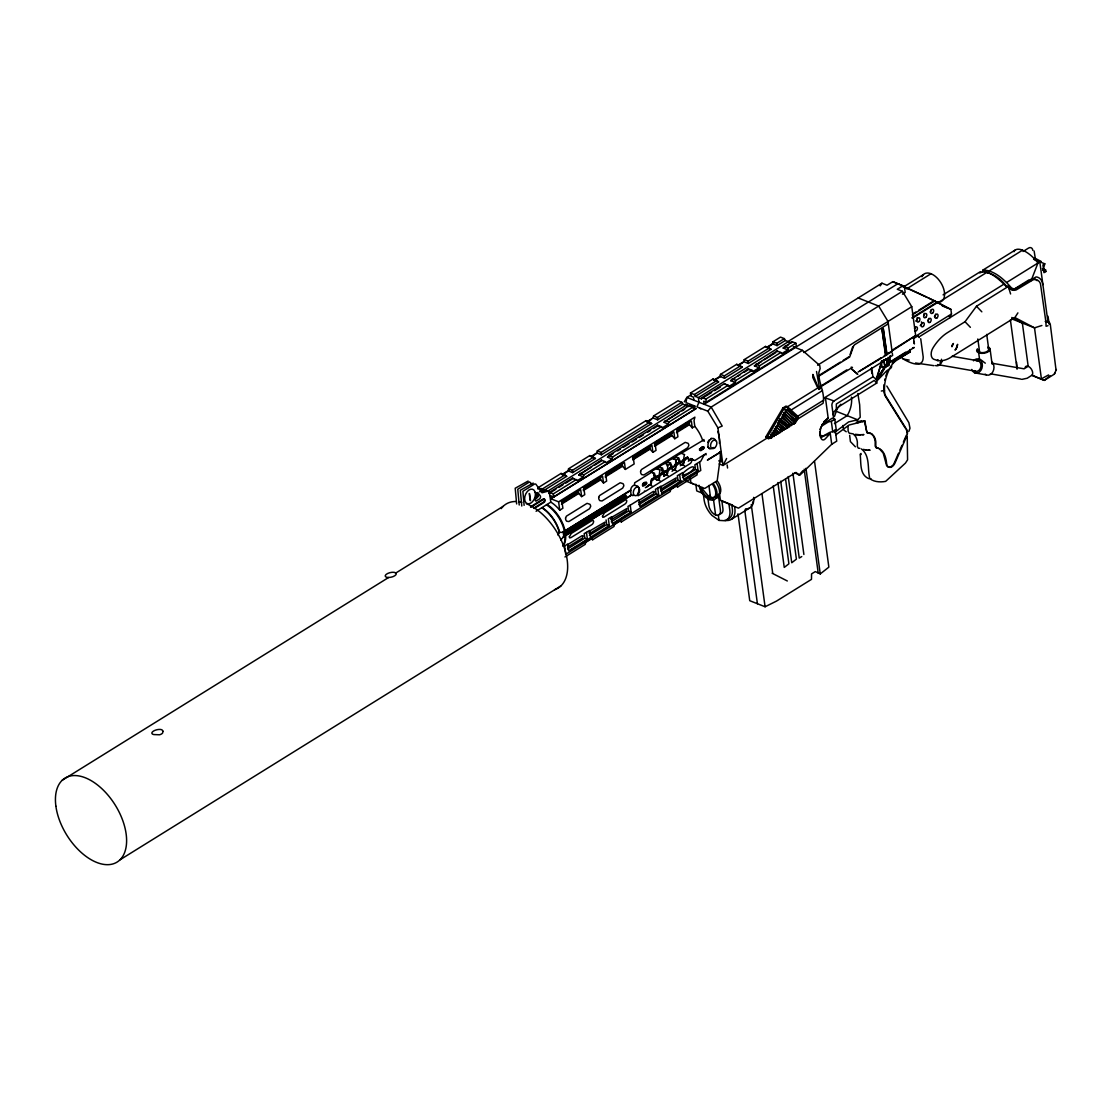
<?xml version="1.0" encoding="UTF-8"?>
<svg xmlns="http://www.w3.org/2000/svg" width="1112" height="1112" viewBox="0 0 1112 1112"><rect width="100%" height="100%" fill="white"/><g stroke="black" fill="none" stroke-linecap="round" stroke-linejoin="round"><path stroke-width="1.5" d="M977.921 360.093C978.963 356.98 983.661 362.373 985.301 363.165M705.939 454.961L706.05 453.543L694.791 460.535L690.691 458.519L693.123 459.868M833.166 414.887L834.111 411.662L839.254 406.367L876.77 383.056L876.478 379.331M1049.214 324.259L1048.004 316.239M834.528 416.375L837.294 408.201L840.867 404.226M610.71 518.845L611.503 517.428L626.765 508.573L626.195 510.811L611.1 519.818M625.5 495.076L626.028 496.744L563.603 535.192L563.395 533.649L625.82 495.201L564.84 532.759M653.689 477.924L651.41 479.341L650.603 484.179L651.729 479.467L654.829 477.215L656.719 480.37M655.385 478.688L651.924 479.856L651.271 483.748L646.864 486.959M659.861 474.421L662.96 472.169L664.92 475.046L663.28 472.294L659.861 474.421L658.721 479.119L659.805 470.64M663.516 473.642L660.055 474.81L659.402 478.702L658.554 479.703L657.442 479.175M667.978 469.375L671.078 467.123L673.052 470.001L671.398 467.248L667.978 469.375L666.852 474.073L667.937 465.594M671.648 468.583L668.187 469.764L667.534 473.656L663.92 476.367M671.829 467.499L675.248 465.372L676.054 460.535L675.568 465.497L672.148 467.624L669.938 464.343L672.148 467.624M676.11 464.329L679.21 462.078L681.169 464.941L679.529 462.203L676.11 464.329L674.984 469.028M679.766 463.537L676.304 464.719L675.665 468.611L672.051 471.307M684.241 459.27L687.341 457.018L689.301 459.895L687.661 457.143L684.241 459.27L683.115 463.982L684.186 455.489M687.897 458.491L684.436 459.659L683.783 463.551L680.335 465.706M979.769 272.926C988.61 268.492 1000.717 280.988 1007.083 287.23C1002.107 279.71 993.669 273.538 984.69 271.856M919.318 337.617L918.151 335.893L913.508 338.465M793.315 346.735L802.433 350.349L819.739 365.459L820.156 368.545L818.877 372.464C818.293 383.056 825.41 392.842 823.047 403.322L795.553 420.392M557.724 534.9L559.628 532.328L562.491 532.412L630.546 490.128L630.921 488.766A5.338 3.906 -80.9 0 1 634.188 485.235L636.05 485.694A5.407 3.489 -68.4 0 1 638.9 490.489M568.01 470.793L568.566 468.764L589.833 455.559L595.434 458.464L572.638 472.628L568.01 470.793L562.047 474.49L561.073 473.434L537.944 487.793L540.501 488.807M574.32 479.355L577.42 480.565L583.369 476.867L583.939 474.852L605.192 461.647L606.179 462.703L612.114 459.02L612.67 456.99L661.445 426.688L662.418 427.759L668.381 424.061L668.938 422.032L693.346 406.881L693.763 409.967L553.72 496.967L550.523 495.702L550.94 498.788L558.613 501.832L694.903 417.153L694.027 420.628L694.791 426.313L696.404 428.37A27.022 15.582 58.1 0 1 701.589 437.53L702.714 440.519L704.369 441.186L703.84 439.504M596.741 452.931L597.311 450.916L646.072 420.614L651.688 423.519L601.383 454.766L596.741 452.931L590.806 456.629L589.833 455.559M646.072 420.614L647.059 421.684L653.008 417.973L653.578 415.957L677.972 400.793L681.823 402.322L682.824 404.17L688.912 406.589L689.496 405.352L693.346 406.881M719.923 376.412L720.493 374.383L736.742 364.291L742.357 367.182L724.551 378.247L719.923 376.412L713.973 380.109L712.987 379.039L690.482 393.022L690.899 396.122L693.457 397.123L693.874 400.223M726.247 384.96L729.333 386.184L735.296 382.486L735.852 380.457L752.115 370.365L753.088 371.436L759.051 367.724L759.607 365.709L780.86 352.504L781.847 353.56L787.81 349.863L788.366 347.834L795.872 343.177L796.289 346.263L706.259 402.197L703.701 401.182L704.118 404.268L794.149 348.348M743.678 361.65L744.248 359.621L765.501 346.416L771.116 349.321L748.32 363.485L743.678 361.65L737.729 365.348L736.742 364.291M765.501 346.416L766.488 347.486L772.437 343.789L773.007 341.759L780.513 337.103L784.349 338.618L785.35 340.48L791.452 342.885L792.036 341.662L795.872 343.177M876.645 379.122L877.688 378.928L884.679 367.071L876.937 379.15L876.437 378.302L880.718 365.028L876.77 379.025M703.979 455.267L700.838 461.146L694.861 464.802L695.486 469.445L698.044 470.459L697.127 463.635M850.124 354.464L852.626 346.93M853.766 345.679L849.693 356.994L819.127 375.981M819.933 429.399L821.671 426.091L827.801 422.282A4.504 2.266 -7.7 0 1 831.331 421.378L834.82 419.21L836.224 429.593L832.735 431.762A4.504 2.266 -7.7 0 0 828.954 432.804L822.282 436.516L820.267 434.75L819.766 432.054M1031.853 278.764L1037.941 263.044A18.946 8.09 45.1 0 0 1022.484 250.144A18.946 8.09 45.1 0 0 1014.005 251.687M786.045 412.052L794.816 420.058L793.746 423.728L795.219 423.199L798.152 418.251L797.777 416.222L787.226 406.589L785.948 406.088L782.89 407.993L765.765 436.974L768.309 438.628L771.116 438.184L773.73 434.014M773.855 436.488L770.894 434.445L773.855 436.488L774.536 434.75L772.062 432.485L775.815 435.265L776.51 433.527L773.215 430.525M795.97 418.098L796.095 420.558L786.073 411.426L786.573 409.508L797.262 418.598L794.135 423.88M776.51 433.527L777.788 434.041L778.469 432.304L774.369 428.565L779.748 432.818L781.597 429.121M781.722 431.595L775.537 426.605L781.722 431.595L783.571 427.898M783.696 430.372L784.377 428.648L777.844 422.685L777.969 425.145L783.696 430.372L777.913 425.757M784.377 428.648L785.656 429.149L787.504 425.465M785.656 429.149L779.123 423.185L779.012 420.725L787.63 427.925L789.478 424.242M787.63 427.925L780.29 421.226L780.165 418.751L788.311 426.202L789.589 426.702L790.284 424.979L782.487 417.862M791.563 425.479L792.244 423.755L782.487 414.832L782.598 417.306L791.563 425.479L790.284 424.979M792.244 423.755L793.746 423.728M918.665 310.276L934.177 300.643L950.871 309.331L951.497 313.973L949.912 317.726A18.96 10.925 58.1 0 0 949.134 316.142M1056.066 370.268L1050.34 324.718A5.407 3.489 -68.4 0 0 1047.921 321.868L1045.961 322.41L1046.058 326.261L1048.018 325.719M898.538 453.223L894.395 462.717A6.575 4.239 -68.4 0 1 893.798 463.885M899.914 450.054L901.971 445.314M903.347 442.145L906.099 435.821A6.186 3.989 -68.4 0 0 906.322 435.251M1032.144 375.55L1044.321 380.373L1054.315 374.16L1056.4 369.504M1054.315 374.16L1055.024 372.589M577.42 480.565L572.597 477.993L549.467 492.352L548.883 493.589L555.903 489.224M690.482 393.022L694.319 394.551L695.32 396.4L701.422 398.819L702.006 397.582L724.51 383.598L729.333 386.184M890.462 367.057L888.683 370.643A30.135 19.432 -68.4 0 0 884.485 390.451L884.638 392.494A12.955 8.354 -68.4 0 0 886 396.47L906.808 429.76A6.186 3.989 -68.4 0 1 906.739 436.071L895.035 462.967A6.575 4.239 -68.4 0 1 890.087 467.387A6.575 4.239 -68.4 0 1 886.625 463.579C886.097 457.352 883.651 448.358 876.187 447.858L875.172 446.134L875.2 441.728A18.07 11.662 -68.4 0 0 873.337 435.973L871.085 433.527M726.595 458.491L723.008 465.469L719.172 463.94M561.338 501.067L561.852 503.055L576.489 494.006L576.655 491.546M682.156 473.893C698.002 458.839 697.252 472.016 682.198 475.394M956.014 348.862L957.613 344.317L957.043 347.403L955.041 350.071L955.792 349.265M908.879 431.359L909.977 428.217L908.893 422.727L886.82 386.045M684.255 401.891L686.841 397.429L691.247 394.69M888.808 365.25L885.055 367.585L878.383 378.928L876.423 379.498L884.415 367.335L888.808 365.25A9.007 5.81 -68.4 0 0 888.78 357.605M797.262 418.598L787.852 410.022L786.365 410.953L771.019 436.919L771.881 437.711M562.894 537.61L560.684 540.057M880.217 285.853L881.941 283.199L887.056 285.228L892.797 281.656L904.376 286.409L905.182 292.47L902.444 294.18M1034.66 258.067L1041.249 261.501L1039.817 261.876L1047.838 321.243L1045.961 322.41L1040.429 283.56A12.663 8.159 -68.4 0 0 1033.173 279.751L1016.229 289.912A12.162 7.84 -68.4 0 1 1009.974 288.453L1008.334 286.451L976.489 306.231L965.035 321.729L947.549 332.599A39.573 25.52 -68.4 0 0 933.218 347.528A8.104 5.226 -68.4 0 0 933.538 359.176L937.555 360.552A32.734 21.114 -68.4 0 0 951.135 357.16L1014.895 317.545L1017.911 312.875M707.844 497.981L708.9 505.779A8.104 4.67 58.1 0 0 715.6 515.009A8.104 4.67 58.1 0 0 720.423 510.338L718.31 494.743L720.27 492.922A10.814 6.227 58.1 0 0 717.532 481.246M583.369 476.867L578.74 475.032L601.356 460.118L605.192 461.647M612.114 459.02L607.486 457.185L608.834 455.475L657.595 425.173L661.445 426.688M689.496 405.352L663.739 422.226L668.381 424.061M735.296 382.486L730.653 380.651L748.265 368.85L752.115 370.365M759.051 367.724L754.409 365.89L777.024 350.975L780.86 352.504M787.81 349.863L783.168 348.028L792.036 341.662M767.03 438.114L723.008 465.469L717.935 427.87L707.802 411.19L711.166 407.062L802.433 350.349M583.23 487.473L586.552 485.235M632.825 456.532L632.672 458.728M699.531 448.734L699.573 450.235L703.674 448.456L703.618 446.732M802.864 470.696L799.111 475.032L794.732 472.725M871.669 367.53L872.92 376.801L834 400.973L825.452 397.915L828.162 418.001L823.255 423.352A9.007 4.031 -80.9 0 0 820.211 435.529A9.007 4.031 -80.9 0 0 825.34 438.795L830.261 433.444L831.72 444.258L799.75 475.283L795.942 472.447L738.424 508.17L720.423 500.289L719.561 493.964M645.377 487.723L650.701 484.123M876.715 381.138L886.834 370.671L890.573 368.336A1.807 1.168 -68.4 0 0 891.615 366.015M891.171 351.531L915.676 335.56L911.77 306.703L902.43 291.302L897.301 289.273L903.041 285.714M928.006 320.617L928.325 320.131A2.252 1.46 -68.4 0 0 928.603 318.477M823.589 421.962L828.162 418.001M1015.478 249.88L982.966 270.063L982.313 272.009M834.278 432.679L848.609 421.948L857.588 419.78L860.215 417.264L859.673 404.824L857.825 393.467M835.932 434.736L849.026 425.034L864.927 421.017L866.609 431.234L867.652 433.068L870.418 433.124M1050.034 375.703L1044.321 380.373L1032.061 375.147L1027.21 378.233L1022.067 379.345M934.414 316.725L935.206 315.85A2.252 1.46 -68.4 0 0 935.47 314.209M676.582 429.343L681.114 426.494M643.125 484.387C640.665 488.112 649.047 483.915 646.419 482.372C640.762 481.413 642.75 489.197 643.278 484.22M643.737 485.04L646.294 482.399L643.528 483.498M703.465 446.913C700.963 446.176 703.382 450.138 703.882 447.385C700.143 445.147 697.419 454.85 703.674 448.456M638.774 500.525L653.383 491.407L654.412 491.699L653.703 493.714L638.83 502.791M737.993 513.8L749.738 600.702L765.084 606.763L776.482 601.105L811.496 579.352L811.551 573.903L815.304 571.582L820.253 573.917L828.857 567.148L814.568 461.522M564.187 546.284L567.718 544.032L568.635 550.871L587.386 539.209L586.469 532.384L589.596 530.438L590.514 537.277L609.279 525.615L608.347 518.79L611.475 516.844L612.392 523.683L631.157 512.02L630.226 505.195L638.983 499.761L639.9 506.585L658.665 494.937L657.734 488.098L660.862 486.152L661.793 492.991L680.544 481.343L679.613 474.504L682.74 472.558L683.672 479.397L698.044 470.459M586.469 532.384L584.203 533.552L584.829 538.194L587.386 539.209M630.226 505.195L627.96 506.363L628.6 511.006L631.157 512.02M657.734 488.098L655.468 489.266L656.108 493.923L658.665 494.937M679.613 474.504L677.361 475.672L677.986 480.328L680.544 481.343M920.222 325.58L921.445 324.398A2.252 1.46 -68.4 0 0 921.375 321.91M818.946 389.464L820.169 388.616M897.12 359.329L899.525 357.828M900.72 357.077L910.311 351.795L910.005 349.488M982.966 270.063C994.031 270.119 1003.9 279.265 1010.822 287.188A10.592 6.825 -68.4 0 0 1015.979 288.55L1036.106 276.902A15.387 9.925 -68.4 0 1 1042.166 281.822L1042.889 284.589M62.119 780.332L388.13 577.795M395.511 573.208L503.194 506.307M563.603 473.99L569.469 470.348M591.445 456.698L597.311 453.057M647.128 422.101L651.535 419.363M714.808 380.054L720.701 376.398M738.368 365.417L742.774 362.679M767.808 347.125L773.688 343.469M541.78 489.322L564.91 474.949L566.689 476.325L542.781 491.17M568.566 468.764L572.416 470.293L593.669 457.074M597.311 450.916L601.147 452.431L649.922 422.129M653.578 415.957L657.414 417.473L681.823 402.322M694.319 394.551L716.823 380.568L718.602 381.944L695.32 396.4M720.493 374.383L724.329 375.898L740.592 365.806M744.248 359.621L748.084 361.15L769.337 347.945M773.007 341.759L776.843 343.274L784.349 338.618M653.008 417.973L657.651 419.808L682.824 404.17M772.437 343.789L777.079 345.61L785.35 340.48M535.623 496.591L538.555 494.757M535.428 498.009L538.375 496.174M787.755 341.704L881.941 283.199M534.691 499.344L536.887 497.981A1.89 1.209 -68.4 0 0 537.735 494.923L536.179 492.769M547.299 491.462L685.868 405.38M788.394 341.676L698.378 397.609L699.003 402.252L696.918 406.895L707.802 411.19M558.724 487.473L562.936 484.86M565.758 483.108L572.777 478.744L572.597 477.993M578.74 475.032L591.57 467.068M594.42 465.302L601.536 460.868L601.356 460.118M607.486 457.185L613.226 453.613M617.535 450.93L620.413 449.151M623.29 447.358L629.044 443.785M631.922 442.006L636.231 439.323M639.108 437.53L643.417 434.861M647.726 432.179L650.603 430.386M653.481 428.606L657.79 425.924L662.418 427.759M667.937 419.613L679.126 412.663M681.92 410.926L684.728 409.188M701.422 398.819L711.61 392.494M714.516 390.687L720.34 387.073M730.653 380.651L734.768 378.108M737.506 376.398L740.244 374.702M744.345 372.145L748.459 369.601L748.265 368.85M754.409 365.89L761.539 361.469M764.389 359.704L775.787 352.615M783.168 348.028L788.686 344.595M530.438 506.877L542.99 499.079A1.807 1.168 -68.4 0 1 544.449 499.844A1.807 1.168 -68.4 0 1 543.407 502.165L533.635 508.24M531.077 507.128L543.629 499.33A1.807 1.168 -68.4 0 1 545.088 500.094A1.807 1.168 -68.4 0 1 544.046 502.415L534.288 508.49M549.467 492.352L553.303 493.881L576.433 479.508M702.006 397.582L705.842 399.111L728.346 385.127M550.94 498.788L695.973 408.674L685.562 404.365L687.021 405.129M795.066 347.583L897.912 283.685L899.247 284.38M536.095 511.27L550.787 502.151L551.955 502.86A27.022 15.582 58.1 0 1 559.211 509.518L559.753 510.213L562.88 508.267L561.949 501.429L580.714 489.78L581.632 496.619L584.759 494.673L583.828 487.834L602.593 476.186L603.51 483.025L606.638 481.079L605.72 474.24L624.471 462.592L625.389 469.431L634.146 463.982L633.228 457.157L651.979 445.509L652.897 452.334L656.024 450.388L655.107 443.563L673.858 431.915L674.789 438.74L677.903 436.794L676.986 429.969L691.358 421.031L692.289 427.87L694.791 426.313M904.751 286.173L923.419 274.581M567.537 497.05L571.86 494.367M590.861 482.552L595.17 479.884M606.985 472.544L609.862 470.751M614.185 468.069L618.494 465.386M637.371 453.668L647.434 447.413M654.94 442.743L657.817 440.964M660.695 439.17L669.327 433.819M683.963 424.714L686.827 422.935M633.381 458.658L647.754 449.721L648.546 448.303L647.684 447.302M803.851 352.546L902.43 291.302M906.614 288.898L931.008 273.733M561.463 504.167L578.782 493.422L578.671 492.644M583.341 490.573L600.661 479.828L600.244 476.728M605.22 476.978L622.539 466.234L622.122 463.134M632.728 459.895L650.047 449.137L649.63 446.051M654.62 446.301L671.926 435.543L671.509 432.457M676.485 432.707L689.426 424.673L689.009 421.573M817.598 365.209L911.77 306.703M854.322 344.901L888.335 323.773M656.844 476.937L655.885 476.562C653.773 470.821 646.628 473.337 656.914 468.444L660.278 469.778M664.976 471.891L664.017 471.516C661.904 465.761 654.746 468.291 665.032 463.398L668.409 464.733M673.107 466.845L672.148 466.47C670.036 460.715 662.877 463.245 673.163 458.352L676.541 459.687M681.225 461.8L680.266 461.41C678.153 455.67 671.009 458.186 681.295 453.307L684.672 454.641M651.576 472.294L634.674 482.789L634.507 485.193M656.914 468.444L659.708 467.248M667.825 462.189L665.032 463.398M673.163 458.352L675.957 457.143M702.714 440.519L681.295 453.307M943.101 294.847L980.478 271.62M913.008 313.792L915.843 312.027M912.243 314.918L934.817 300.893L900.887 285.395M631.616 494.951L563.117 537.054L631.616 494.951A5.407 3.489 -68.4 0 1 630.99 490.309L562.491 532.412M702.826 446.663L700.338 448.859M655.885 476.562L659.346 475.394M664.017 471.516L667.478 470.334M819.933 374.827L840.324 362.164M843.23 360.357L849.054 356.743M912.021 317.754L937.096 302.172M655.58 477.59C664.767 471.099 653.759 482.664 653.689 474.435L655.899 477.715M663.697 472.544C672.899 466.039 661.89 477.604 661.821 469.389L664.017 472.669M683.38 460.326L680.28 462.578L678.07 459.298L679.96 462.453L682.24 461.035M937.736 302.422L912.66 318.004A1.807 1.168 -68.4 0 1 912.327 318.157M563.603 535.192L625.708 496.619M937.93 302.756L986.705 272.454L988.888 272.801L989.207 270.897L1022.512 250.2M1023.04 251.493L1028.475 248.115A5.407 3.489 -68.4 0 1 1032.853 250.422M663.836 475.964L666.755 474.157M688.3 461.216L691.872 458.992M638.01 495.813L644.779 491.601M787.046 407.075L817.807 387.963L812.761 377.413L812.9 374.438L818.724 388.866L819.613 388.811L816.528 371.491M846.802 369.865L819.28 387.059L819.252 389.033L817.807 387.963M819.822 387.268L852.459 367.419L851.153 367.155M567.745 544.616L582.118 535.678L583.147 535.984L582.438 538L567.565 547.062M928.353 297.877L948.314 308.33M798.152 418.251L788.074 409.049L786.059 410.3L770.116 437.266L765.765 436.974M589.93 533.343L604.316 524.405L604.886 522.167L589.624 531.022L589.04 533.26M661.209 489.058L675.582 480.12L676.165 477.882L660.889 486.736L660.18 488.766M720.34 452.334L707.385 460.104L721.132 451.555L717.198 480.704L704.688 488.474L686.034 481.093M567.523 548.953L584.829 538.194M589.402 535.358L606.707 524.6L609.279 525.615M611.28 521.764L628.6 511.006M638.788 504.681L656.108 493.923M660.667 491.087L677.986 480.328M682.546 477.493L695.486 469.445M822.519 390.52L791.049 410.078L788.38 408.076M915.676 335.56L891.921 350.322L888.015 321.465L878.661 306.064L858.186 297.96M571.929 549.286L576.336 546.548M580.742 543.81L585.134 541.071M588.081 539.25L591.014 537.43M604.219 529.229L608.625 526.49M613.032 523.752L617.438 521.014M621.83 518.275L626.237 515.537M645.321 503.694L649.728 500.956M654.134 498.218L658.526 495.479M661.473 493.658L664.406 491.838M677.611 483.623L682.017 480.884M686.424 478.16L690.83 475.422M859.534 371.158L881.288 357.647M884.193 355.84L890.003 352.226M914.106 337.2L951.497 313.973M892.088 351.587L886.764 354.561L883.22 328.304L887.084 354.686L885.513 355.34L881.969 329.082L885.847 355.465L858.075 372.061M564.965 556.959L585.204 544.38L585.774 542.364L591.723 538.667L592.71 539.723L613.963 526.518L614.533 524.489L620.468 520.805L621.441 521.875L670.216 491.573L670.772 489.544L676.735 485.847L677.708 486.917L697.113 474.866L696.696 471.766M919.11 336.853L1004.344 283.907M1006.846 282.351L1039.817 261.876M823.797 398.193L892.616 355.451L892.297 353.13M797.777 416.222L823.811 400.042M1044.793 263.808L1042.917 264.976L1043.959 272.69L1045.836 271.536L1045.627 269.98L1043.431 268.84L1044.793 263.808L1034.271 259.68M890.156 361.803L905.752 352.129M897.301 359.232L909.672 351.545M910.311 351.795L896.564 360.344A15.304 9.869 -68.4 0 0 890.962 366.209M1011.308 289.467A12.162 7.84 -68.4 0 0 1014.158 289.092L1029.031 279.863L1031.102 280.683M119.874 859.896L560.948 585.871M821.712 424.756L832.262 418.209L834.82 419.21M702.145 487.445A10.814 6.227 58.1 0 0 703.215 489.989L708.455 496.147L709.706 495.368M834.445 423.589L847.191 415.666A20.767 13.386 -68.4 0 0 851.458 397.109M831.72 444.258L836.724 441.144L835.168 429.663M731.474 519.276L750.239 507.628M801.752 556.556L799.25 558.113L788.227 476.548M715.558 496.689L712.431 497.717L708.455 496.147M1048.574 374.939L1041.402 378.831L1034.507 327.859L1014.895 317.545M1032.019 375.244L1032.45 374.563A5.407 3.114 58.1 0 0 1030.198 367.683A5.407 3.114 58.1 0 0 1025.181 367.294M690.093 459.659C693.207 458.547 691.442 463.329 689.662 463.871L645.905 491.059L644.446 491.045M619.926 464.496L621.024 465.08L620.246 466.818L605.373 475.88M598.048 478.09L599.146 478.674L598.367 480.412L583.272 489.419M717.935 427.87L722.216 426.049L711.166 407.062L686.841 397.429L686.034 402.586L695.361 406.269M862.245 421.615L864.927 421.017M830.261 433.444L822.963 436.307A6.728 4.337 -68.4 0 1 820.434 436.974M1014.158 289.092L1016.271 288.453M1041.888 325.496L1034.507 327.859L1011.698 318.838M859.215 421.434L861.786 420.656M537.652 488.835L541.683 488.571M540.21 489.85L543.476 488.96L544.449 491.101M539.501 491.754L546.034 489.975L546.798 490.6M881.316 391.035L884.485 390.451M1034.118 250.992L1035.397 259.054L1033.576 258.957M933.969 365.667L915.537 362.998M862.551 434.764L863.941 434.583L856.031 434.903M676.652 431.609L687.146 425.257L687.716 423.019M1045.21 321.479L1047.838 321.243M856.282 422.115L859.52 422.073M912.563 347.959L914.272 347.458L889.975 362.554L890.198 355.548M860.841 434.889L855.295 434.319M865.192 449.957L870.098 450.193L868.611 450.124M878.299 448.192L876.826 448.122L875.811 446.385L875.839 441.978A18.07 11.662 -68.4 0 0 873.976 436.238L871.738 433.791L867.012 432.804L864.288 420.767M859.84 448.317L858.353 448.233L857.352 446.51L857.366 442.103A18.07 11.662 -68.4 0 0 855.503 436.349L853.265 433.902L849.193 433.18L848.15 431.359L847.997 426.452M528.13 481.051L515.203 488.251L516.649 503.945M533.246 483.081L520.319 490.267L521.778 506.029M693.151 405.894L694.43 406.088M952.081 356.271L978.421 360.858L979.533 359.245L978.671 352.796L979.616 352.212L977.823 338.965M991.709 363.179L1024.11 368.823L1028.183 366.293L1022.345 323.036L1011.781 317.49M937.472 364.569L975.335 371.172L974.821 372.881L986.4 374.911M990.333 373.785L1021.024 379.136M909.185 360.079L904.112 359.204A5.852 3.781 -68.4 0 1 901.484 356.118M863.176 449.387L866.679 450.026M936.957 360.413L938.264 360.483L937.875 359.746M902.902 286.743L910.506 289.579M703.465 446.69L702.756 448.275M703.312 493.714L704.216 500.608A18.084 10.425 58.1 0 0 711.986 515.426L719.033 520.402L725.469 520.763A18.084 10.425 58.1 0 0 729.889 510.769L728.916 503.847M820.183 435.751L823.075 436.46M861.327 448.914C870.501 455.739 867.207 469.083 869.834 478.633L871.224 479.091M1042.417 268.715L1045.627 269.98M1042.625 270.258L1045.836 271.536M1006.263 285.631L1008.334 286.451L1010.599 293.971M904.376 286.409L892.797 281.656M942.295 305.939L950.871 309.331M903.166 358.926C908.879 362.387 923.377 369.531 923.196 356.994L920.722 338.729M872.92 376.801L877.062 379.748M784.53 346.318L788.366 347.834M768.031 348.098L771.116 349.321M755.771 364.18L759.607 365.709M739.271 365.959L742.357 367.182M750.002 370.213L753.088 371.436M836.808 411.551L857.588 419.78L858.005 422.866M732.016 378.942L735.852 380.457M712.987 379.039L716.823 380.568M713.973 380.109L718.602 381.944M782.89 407.993L786.059 410.3L784.78 409.786M793.523 424.256L783.765 415.346L783.64 412.872L794.941 422.532L794.816 420.058L796.095 420.558M794.941 422.532L783.64 412.872M780.165 418.751L789.589 426.702M779.012 420.725L780.29 421.226M778.469 432.304L779.748 432.818M774.536 434.75L775.815 435.265M768.837 436.766L771.116 438.184M691.497 406.909L695.973 408.674M665.101 420.517L668.938 422.032M647.059 421.684L651.688 423.519M718.755 460.854L721.313 461.869L719.937 451.667M684.436 459.659L685.395 460.048M675.665 456.796L679.043 458.13M682.768 459.868L683.727 460.243M673.191 458.853L674.859 459.52M684.464 465.65L681.656 464.538L682.935 464.552M676.304 464.719L677.264 465.094M667.534 461.841L670.911 463.176M674.636 464.913L675.609 465.289M673.538 469.584L676.332 470.696M668.187 469.764L669.146 470.14M659.416 466.901L662.78 468.235M656.942 468.958L658.61 469.611M668.201 475.741L665.407 474.643L666.686 474.643M660.055 474.81L661.014 475.185M651.284 471.947L654.662 473.281M608.834 455.475L612.67 456.99M702.812 493.325L696.737 490.92L695.82 484.179M720.423 500.289L732.586 505.098M675.151 485.902L677.708 486.917M657.275 479.689L660.083 480.801M651.924 479.856L652.883 480.245M592.348 457.24L595.434 458.464M651.952 485.847L649.158 484.735L650.423 484.749M580.089 473.323L583.939 474.852M561.073 473.434L564.91 474.949M562.047 474.49L566.689 476.325M618.884 520.861L621.441 521.875M590.152 538.708L592.71 539.723M911.896 290.19L926.88 297.154M787.324 580.978L772.159 573.264M904.056 286.576L906.989 288.119M693.805 484.165L690.886 482.636L690.26 477.993M699.448 408.076L700.824 408.924M547.034 504.473L548.202 505.195A27.022 15.582 58.1 0 1 564.882 530.118L565.021 530.841M546.409 504.862L547.577 505.585A27.022 15.582 58.1 0 1 564.257 530.507L564.396 531.23M542.03 507.586L543.198 508.295A27.022 15.582 58.1 0 1 558.988 530.063L559.628 532.328M541.725 507.781L542.878 508.49A27.022 15.582 58.1 0 1 558.683 530.257L559.336 532.578M843.869 430.08L846.232 431.762M855.406 446.815L850.402 441.589L849.665 435.334M868.597 478.605C859.201 474.268 861.3 462.787 860.146 454.196M879.161 448.539L883.22 453.112L885.986 463.315A6.575 4.239 -68.4 0 0 893.061 464.941M670.036 433.736L669.632 436.126L654.37 444.995M869.834 478.633C874.115 482.066 880.426 482.358 885.652 481.371L905.432 463.106L907.573 459.826L907.225 436.668M774.494 431.039L777.788 434.041M768.309 438.628L767.044 437.475L784.168 408.493L787.226 406.589L788.074 409.049M631.171 494.77L631.811 495.327A5.338 2.849 -58.4 0 0 633.465 495.396M976.489 306.231L981.84 311.833M965.035 321.729L970.387 327.331M689.426 424.673L692.289 427.87M671.926 435.543L674.789 438.74M650.047 449.137L652.897 452.334M622.539 466.234L625.389 469.431M600.661 479.828L603.51 483.025M578.782 493.422L581.632 496.619M1048.588 322.188L1049.005 323.175M532.467 484.554L529.562 481.927L517.761 489.266L519.221 505.015M905.251 428.037L885.361 396.219A12.955 8.354 -68.4 0 1 884.499 394.385M662.557 473.253L664.072 475.797M913.716 341.301L914.384 343.942L913.536 337.631M666.727 464.566L667.172 466.067M777.024 350.975L777.218 351.726M724.51 383.598L724.704 384.349M657.595 425.173L657.79 425.924M1010.405 319.922L1017.063 369.212M990.083 349.168L992.099 364.069M986.719 334.406L988.735 349.307M876.77 383.056L874.282 380.415L836.349 403.976L836.321 409.73M871.238 368.823L871.864 373.451M842.979 425.451L843.396 428.537M833.833 419.808L831.915 405.616A3.6 2.321 -68.4 0 1 834 400.973M831.331 421.378L832.735 431.762M805.964 468.277L820.253 573.917M804.171 469.181L818.223 573.111M792.912 473.198L803.893 554.485M785.628 479.55L796.387 559.141L791.744 562.769L780.721 481.204M777.9 482.525L788.894 563.798L784.252 567.426L773.215 485.874M761.97 493.714L772.729 573.305M751.267 504.542L765.084 606.763M744.748 510.019L757.411 603.733M727.151 464.941L727.568 468.027M731.835 505.376L732.391 509.213A18.084 10.425 58.1 0 1 726.539 519.582M721.883 501.053L722.925 508.782A8.104 4.67 58.1 0 1 719.561 513.813M705.842 399.111L706.259 402.197M718.282 514.842L719.033 520.402M713.417 498.913L715.6 515.009M708.9 485.457L710.485 497.245L709.234 498.023L709.442 499.58M699.629 462.078L700.755 470.459L565.716 554.346L564.59 545.978M606.082 519.957L606.707 524.6M558.613 501.832L559.753 510.213M553.303 493.881L553.72 496.967M550.787 502.151L549.356 491.615L548.591 490.99L542.058 492.769L535.803 484.095L534.691 483.956L522.89 491.282L524.113 505.362M529.562 493.631L530.507 500.608M529.242 493.506L530.188 500.483M776.843 343.274L777.079 345.61M748.084 361.15L748.32 363.485M724.329 375.898L724.551 378.247M657.414 417.473L657.651 419.808M601.147 452.431L601.383 454.766M572.416 470.293L572.638 472.628M565.647 535.47L565.702 536.165A27.022 15.582 58.1 0 1 563.395 545.742M565.021 535.859L565.077 536.554A27.022 15.582 58.1 0 1 562.769 546.131M1016.563 362.262L1016.966 367.822M501.178 508.629A49.414 28.495 58.1 0 1 515.787 501.498M518.873 501.72A49.414 28.495 58.1 0 1 521.806 502.263M526.337 503.722A49.414 28.495 58.1 0 1 564.507 548.536A49.414 28.495 58.1 0 1 554.596 589.721M699.017 485.207A12.621 7.284 58.1 0 0 700.949 491.101L702.673 493.909A12.621 7.284 58.1 0 0 715.363 498.927L716.489 497.245A12.621 7.284 58.1 0 0 713.292 483.609M700.894 488.224A10.814 6.227 58.1 0 0 701.964 490.767L703.437 493.158A10.814 6.227 58.1 0 0 714.307 497.467L715.266 496.022A10.814 6.227 58.1 0 0 712.528 484.359M921.973 276.735A16.221 9.355 58.1 0 1 940.891 282.782A16.221 9.355 58.1 0 1 937.694 302.242M861.202 454.558A6.575 4.239 -68.4 0 1 861.008 453.446M987.984 348.028A5.407 2.71 -7.7 0 1 984.12 352.504A5.407 2.71 -7.7 0 1 978.157 349.724M988.054 346.958A6.769 3.392 -7.7 0 1 988.568 351.517A6.769 3.392 -7.7 0 1 979.575 353.088A6.769 3.392 -7.7 0 1 977.504 348.793M942.17 361.025A6.755 5.115 -80.1 0 1 935.442 365.57M976.294 360.788A5.407 4.101 -80.1 0 1 980.881 366.849A5.407 4.101 -80.1 0 1 974.39 370.602M973.473 360.816A7.214 5.463 -80.1 0 1 981.507 361.553A7.214 5.463 -80.1 0 1 979.477 371.978A7.214 5.463 -80.1 0 1 971.791 369.434M991.779 361.914A7.214 5.463 -80.1 0 1 992.877 371.769A7.214 5.463 -80.1 0 1 985.149 374.146M914.55 328.332A2.252 1.46 -68.4 0 1 916.872 327.025A2.252 1.46 -68.4 0 1 916.955 330.028A2.252 1.46 -68.4 0 1 914.62 330.82M1010.419 289.287A12.162 7.84 -68.4 0 1 1010.127 289.19M1009.863 289.078A12.162 7.84 -68.4 0 1 1009.071 288.647M1031.102 278.931A12.663 8.159 -68.4 0 1 1037.121 280.669M931.105 309.928A2.252 1.46 -68.4 0 1 930.188 311.972M924.1 313.195A2.252 1.46 -68.4 0 1 923.669 315.822M917.219 317.462A2.252 1.46 -68.4 0 1 915.635 321.02M914.717 326.553A2.252 1.46 -68.4 0 1 914.578 328.679M941.489 359.259A5.407 4.101 -80.1 0 1 941.211 360.649M940.682 361.928A5.407 4.101 -80.1 0 1 939.932 363.012M715.794 482.066A12.621 7.284 58.1 0 1 718.991 495.688L717.865 497.37A12.621 7.284 58.1 0 1 716.239 498.357M734.573 506.655A19.891 11.467 58.1 0 1 724.927 520.221M753.686 497.37A19.891 11.467 58.1 0 1 745.526 508.851M753.714 498.051A18.084 10.425 58.1 0 1 753.547 499.941M753.13 501.637A18.084 10.425 58.1 0 1 752.476 503.124M892.297 363.249A15.304 9.869 -68.4 0 1 895.229 360.552M884.207 393.356A12.955 8.354 -68.4 0 1 883.998 392.244L883.929 391.535A30.135 19.432 -68.4 0 1 884.026 384.613M884.707 380.304A30.135 19.432 -68.4 0 1 885.041 378.858M885.861 375.981A30.135 19.432 -68.4 0 1 886.333 374.563M886.862 373.145A30.135 19.432 -68.4 0 1 887.432 371.755M906.169 429.496A6.186 3.989 -68.4 0 1 906.697 430.803M906.85 431.831A6.186 3.989 -68.4 0 1 906.836 432.943M885.68 358.981A4.504 2.905 -68.4 0 1 886.806 363.332M886.417 364.444A4.504 2.905 -68.4 0 1 883.54 367.321M881.399 366.696A4.504 2.905 -68.4 0 1 881.83 360.705M888.14 357.341A9.007 5.81 -68.4 0 1 888.168 365M886 359.106A4.504 2.905 -68.4 0 1 886.57 364.917A4.504 2.905 -68.4 0 1 881.899 367.016A4.504 2.905 -68.4 0 1 882.15 360.83M885.486 359.454A4.045 2.613 -68.4 0 1 886.931 364.236A4.045 2.613 -68.4 0 1 882.622 366.904A4.045 2.613 -68.4 0 1 882.664 361.205M883.303 360.441A4.045 2.613 -68.4 0 1 884.012 359.857M717.782 431.4A27.022 15.582 58.1 0 1 719.408 443.396M638.552 491.838A5.407 3.489 -68.4 0 1 637.607 493.714M709.803 448.525A5.407 3.489 -68.4 0 1 708.928 448.275M707.913 447.274A5.407 3.489 -68.4 0 1 707.677 446.802M707.788 442.381A5.407 3.489 -68.4 0 1 708.358 441.089M708.719 440.505A5.407 3.489 -68.4 0 1 709.122 439.963M711.013 438.448A5.407 3.489 -68.4 0 1 711.513 438.267M715.419 440.686A5.407 3.489 -68.4 0 0 712.639 438.434L712.153 438.531A5.407 3.489 -68.4 0 0 710.665 439.309L710.207 439.726A5.407 3.489 -68.4 0 0 708.219 443.299L708.08 443.98A5.407 3.489 -68.4 0 0 708.552 447.524L708.844 447.941A5.407 3.489 -68.4 0 0 711.416 448.678M713.362 447.483A5.407 3.489 -68.4 0 1 712.403 448.233M163.019 731.265L162.616 732.989A5.504 3.197 -1.6 0 1 159.461 734.782L153.803 734.559A5.671 2.349 -13.2 0 1 153.637 730.987A5.671 2.349 -13.2 0 1 161.935 729.792L163.019 731.265M565.563 517.97L565.647 519.332A3.364 2.697 77.7 0 0 566.8 521.264L568.899 521.542L589.527 508.726L590.68 506.433A3.364 2.697 77.7 0 0 589.902 504.264L587.039 503.347L566.411 516.163L565.563 517.97M569.344 536.776L569.65 537.888L570.873 537.666L591.514 524.85C593.28 524.308 595.059 519.526 591.932 520.638L571.304 533.454L569.344 536.776M598.701 497.384L598.784 498.746A3.364 2.683 77.7 0 0 599.938 500.678L602.037 500.956L622.664 488.14L623.818 485.847A3.364 2.697 77.7 0 0 623.04 483.678L620.176 482.761L599.549 495.577L598.701 497.384M602.482 516.19L602.787 517.302L604.011 517.08L624.638 504.264C626.417 503.722 628.197 498.94 625.069 500.052L604.442 512.868L602.482 516.19M640.582 471.363L640.665 472.725A3.364 2.697 77.7 0 0 641.819 474.657L643.917 474.935L687.689 447.747L688.828 445.453A3.364 2.697 77.7 0 0 688.064 443.285L685.2 442.367L641.429 469.556L640.582 471.363M952.039 345.443L951.969 346.749L953.429 343.483L952.039 345.443M883.984 360.302L884.818 366.473L883.984 360.302M536.735 493.311L536.679 493.492A9.466 6.102 -68.4 0 1 535.442 499.33A1.71 1.112 -68.4 0 0 535.261 500.511L535.942 501.137L539.445 498.996A1.89 1.209 -68.4 0 0 540.293 495.938L537.763 492.533L536.735 493.311M852.028 369.351L857.63 374.257L852.028 369.351M535.178 492.352L534.928 491.587A7.659 4.934 -68.4 0 0 525.781 493.867A7.659 4.934 -68.4 0 0 529.048 503.778A7.659 4.934 -68.4 0 0 535.178 492.352M55.892 806.214A49.414 28.495 58.1 0 0 113.521 863.746A49.414 28.495 58.1 0 0 103.597 790.368A49.414 28.495 58.1 0 0 55.892 806.214M388.394 577.503A5.671 2.349 -13.2 0 0 396.275 573.611A5.671 2.349 -13.2 0 0 387.574 573.514A5.671 2.349 -13.2 0 0 388.394 577.503M923.377 326.344A2.252 1.46 -68.4 0 0 923.641 322.688A2.252 1.46 -68.4 0 0 921.139 325.177A2.252 1.46 -68.4 0 0 923.377 326.344M930.257 322.077A2.252 1.46 -68.4 0 0 930.522 318.407A2.252 1.46 -68.4 0 0 928.02 320.895A2.252 1.46 -68.4 0 0 930.257 322.077M937.124 317.81A2.252 1.46 -68.4 0 0 937.388 314.14A2.252 1.46 -68.4 0 0 934.9 316.628A2.252 1.46 -68.4 0 0 937.124 317.81M932.746 312.986A2.252 1.46 -68.4 0 0 933.01 309.317A2.252 1.46 -68.4 0 0 930.522 311.819A2.252 1.46 -68.4 0 0 932.746 312.986M925.879 317.267A2.252 1.46 -68.4 0 0 926.143 313.598A2.252 1.46 -68.4 0 0 923.641 316.086A2.252 1.46 -68.4 0 0 925.879 317.267M918.998 321.535A2.252 1.46 -68.4 0 0 919.263 317.865A2.252 1.46 -68.4 0 0 916.761 320.353A2.252 1.46 -68.4 0 0 918.998 321.535M637.788 494.604A4.504 2.905 -68.4 0 0 638.316 487.264A4.504 2.905 -68.4 0 0 633.312 492.241A4.504 2.905 -68.4 0 0 637.788 494.604M715.016 447.594A4.504 2.905 -68.4 0 0 715.544 440.255A4.504 2.905 -68.4 0 0 710.554 445.245A4.504 2.905 -68.4 0 0 715.016 447.594"/></g></svg>
